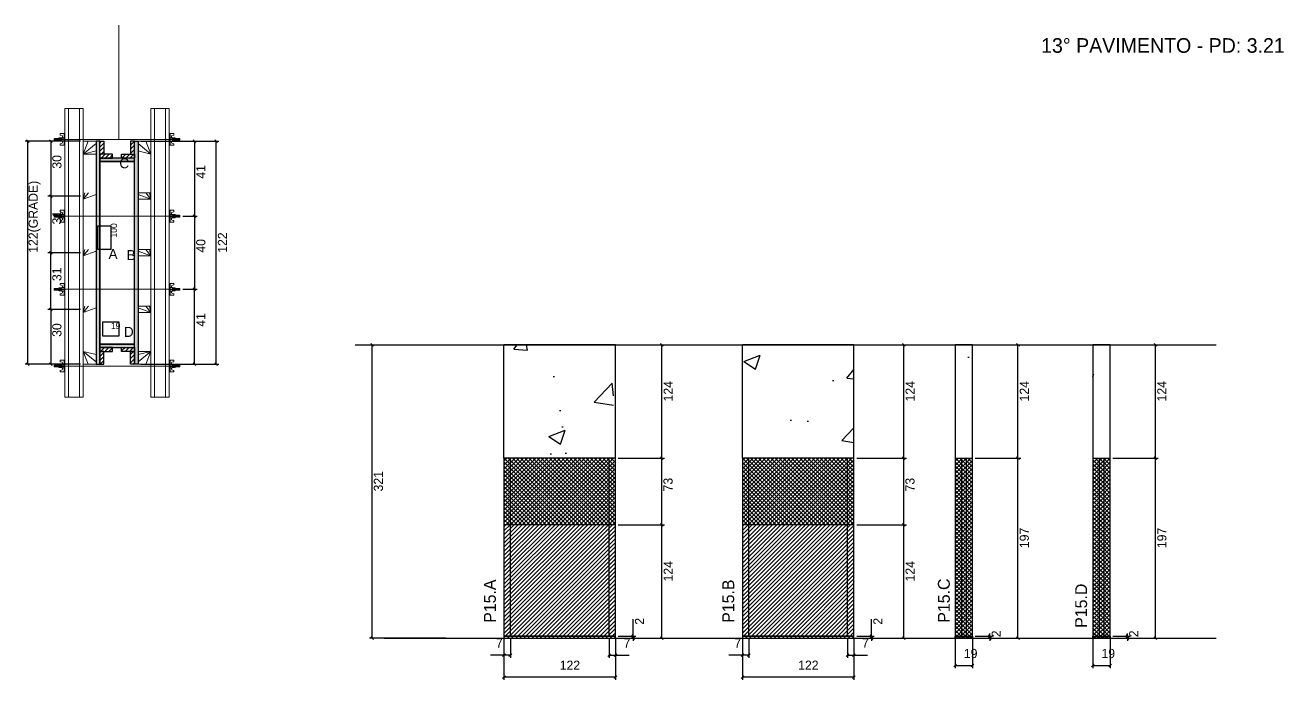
# Model space of a CAD drawing. Header units: metres. Extents: x 7653 to 9030, y 8696 to 9413.
import ezdxf

# ---------------------------------------------------------------- set-up
doc = ezdxf.new("R2010")
doc.units = ezdxf.units.M
for name, color, linetype in [('CHAPA', 7, 'Continuous'), ('COTA', 7, 'Continuous'), ('Hachura', 7, 'Continuous'), ('Madeira', 7, 'Continuous'), ('NIVEL 2° PAV.', 7, 'Continuous'), ('NOMENCLATURA', 7, 'Continuous'), ('Nível', 7, 'Continuous'), ('Painéis', 7, 'Continuous'), ('Perfil Metálico', 7, 'Continuous'), ('SARR_2.2x7', 7, 'Continuous'), ('SARRAFO', 7, 'Continuous'), ('Texto Seção', 7, 'Continuous'), ('TEXTO_GERAL', 7, 'Continuous')]:
    doc.layers.add(name, color=color, linetype=linetype)

msp = doc.modelspace()

# ---------------------------------------------------------------- hatches: boundary and pattern name
at = {"layer": 'COTA'}
h = msp.add_hatch(dxfattribs=at)
h.set_pattern_fill('AR-CONC')
h.paths.add_polyline_path([(8177, 9063.1), (8177, 8939.1), (8297, 8939.1), (8297, 9063.1), (8177, 9063.1)])
h = msp.add_hatch(dxfattribs=at)
h.set_pattern_fill('AR-CONC')
h.paths.add_polyline_path([(8437.9, 9063.1), (8437.9, 8939.1), (8559.9, 8939.1), (8559.9, 9063.1), (8437.9, 9063.1)])
h = msp.add_hatch(dxfattribs=at)
h.set_pattern_fill('AR-CONC')
h.paths.add_polyline_path([(8689.7, 8939.1), (8689.7, 9063.1), (8670.7, 9063.1), (8670.7, 8939.1), (8689.7, 8939.1)])
h = msp.add_hatch(dxfattribs=at)
h.set_pattern_fill('AR-CONC')
h.paths.add_polyline_path([(8840.2, 8939.1), (8840.2, 9063.1), (8821.2, 9063.1), (8821.2, 8939.1), (8840.2, 8939.1), (8840.2, 8939.1)])
at = {"layer": 'Hachura'}
h = msp.add_hatch(color=7, dxfattribs=at)
h.dxf.hatch_style = 1
h.paths.add_polyline_path([(7734.7, 9285.8), (7730.7, 9285.8), (7730.7, 9041.8), (7734.7, 9041.8), (7734.7, 9285.8)])
h = msp.add_hatch(color=7, dxfattribs=at)
h.dxf.hatch_style = 1
h.paths.add_polyline_path([(7734.7, 9285.8), (7730.7, 9285.8), (7730.7, 9041.8), (7734.7, 9041.8), (7734.7, 9285.8)])
h = msp.add_hatch(dxfattribs=at)
h.set_pattern_fill('ANSI31')
h.paths.add_polyline_path([(7734.7, 9271.8), (7739.1, 9271.8), (7739.1, 9285.8), (7734.7, 9285.8), (7734.7, 9271.8)])
h = msp.add_hatch(dxfattribs=at)
h.set_pattern_fill('ANSI31')
h.paths.add_polyline_path([(7772.7, 9271.8), (7768.3, 9271.8), (7768.3, 9285.8), (7772.7, 9285.8), (7772.7, 9271.8)])
h = msp.add_hatch(color=7, dxfattribs=at)
h.dxf.hatch_style = 1
h.paths.add_polyline_path([(7772.7, 9285.8), (7776.7, 9285.8), (7776.7, 9041.8), (7772.7, 9041.8), (7772.7, 9285.8)])
h = msp.add_hatch(color=7, dxfattribs=at)
h.dxf.hatch_style = 1
h.paths.add_polyline_path([(7772.7, 9285.8), (7776.7, 9285.8), (7776.7, 9041.8), (7772.7, 9041.8), (7772.7, 9285.8)])
h = msp.add_hatch(dxfattribs=at)
h.set_pattern_fill('ANSI31')
h.paths.add_polyline_path([(7734.7, 9267.4), (7734.7, 9271.8), (7748.7, 9271.8), (7748.7, 9267.4), (7734.7, 9267.4)])
h = msp.add_hatch(dxfattribs=at)
h.set_pattern_fill('ANSI31')
h.paths.add_polyline_path([(7772.7, 9267.4), (7772.7, 9271.8), (7758.7, 9271.8), (7758.7, 9267.4), (7772.7, 9267.4)])
h = msp.add_hatch(color=7, dxfattribs=at)
h.dxf.hatch_style = 1
h.paths.add_polyline_path([(7772.7, 9263.8), (7772.7, 9267.4), (7734.7, 9267.4), (7734.7, 9263.8), (7772.7, 9263.8)])
h = msp.add_hatch(color=7, dxfattribs=at)
h.dxf.hatch_style = 1
h.paths.add_polyline_path([(7772.7, 9263.8), (7772.7, 9267.4), (7734.7, 9267.4), (7734.7, 9263.8), (7772.7, 9263.8)])
h = msp.add_hatch(color=7, dxfattribs=at)
h.dxf.hatch_style = 1
h.paths.add_polyline_path([(7772.7, 9060.2), (7772.7, 9063.8), (7734.7, 9063.8), (7734.7, 9060.2), (7772.7, 9060.2)])
h = msp.add_hatch(color=7, dxfattribs=at)
h.dxf.hatch_style = 1
h.paths.add_polyline_path([(7772.7, 9060.2), (7772.7, 9063.8), (7734.7, 9063.8), (7734.7, 9060.2), (7772.7, 9060.2)])
h = msp.add_hatch(dxfattribs=at)
h.set_pattern_fill('ANSI31')
h.paths.add_polyline_path([(7734.7, 9055.8), (7734.7, 9060.2), (7748.7, 9060.2), (7748.7, 9055.8), (7734.7, 9055.8)])
h = msp.add_hatch(dxfattribs=at)
h.set_pattern_fill('ANSI31')
h.paths.add_polyline_path([(7734.7, 9055.8), (7739.1, 9055.8), (7739.1, 9041.8), (7734.7, 9041.8), (7734.7, 9055.8)])
h = msp.add_hatch(dxfattribs=at)
h.set_pattern_fill('ANSI31')
h.paths.add_polyline_path([(7772.7, 9055.8), (7772.7, 9060.2), (7758.7, 9060.2), (7758.7, 9055.8), (7772.7, 9055.8)])
h = msp.add_hatch(dxfattribs=at)
h.set_pattern_fill('ANSI31')
h.paths.add_polyline_path([(7772.7, 9055.8), (7768.3, 9055.8), (7768.3, 9041.8), (7772.7, 9041.8), (7772.7, 9055.8)])
h = msp.add_hatch(dxfattribs=at)
h.set_pattern_fill('ANSI37')
h.paths.add_polyline_path([(8177, 8939.1), (8177, 8866.1), (8299, 8866.1), (8299, 8939.1), (8177, 8939.1), (8177, 8939.1)])
h = msp.add_hatch(dxfattribs=at)
h.set_pattern_fill('ANSI37')
h.paths.add_polyline_path([(8437.9, 8939.1), (8437.9, 8866.1), (8559.9, 8866.1), (8559.9, 8939.1), (8437.9, 8939.1)])
h = msp.add_hatch(dxfattribs=at)
h.set_pattern_fill('ANSI37')
h.paths.add_polyline_path([(8689.7, 8742.1), (8689.7, 8939.1), (8670.7, 8939.1), (8670.7, 8742.1), (8689.7, 8742.1), (8689.7, 8742.1)])
h = msp.add_hatch(dxfattribs=at)
h.set_pattern_fill('ANSI37')
h.paths.add_polyline_path([(8840.2, 8742.1), (8840.2, 8939.1), (8821.2, 8939.1), (8821.2, 8742.1), (8840.2, 8742.1), (8840.2, 8742.1)])
h = msp.add_hatch(dxfattribs=at)
h.set_pattern_fill('ANSI31')
h.paths.add_polyline_path([(8299, 8866.1), (8177, 8866.1), (8177, 8742.1), (8299, 8742.1), (8299, 8866.1)])
h = msp.add_hatch(dxfattribs=at)
h.set_pattern_fill('ANSI31')
h.paths.add_polyline_path([(8559.9, 8866.1), (8437.9, 8866.1), (8437.9, 8742.1), (8559.9, 8742.1), (8559.9, 8866.1)])

# ---------------------------------------------------------------- linework, layer by layer
at = {"layer": 'CHAPA', "color": 1, "lineweight": 25}
for points in [[(7734.7, 9285.8), (7730.7, 9285.8), (7730.7, 9041.8), (7734.7, 9041.8)], [(7734.7, 9285.8), (7730.7, 9285.8), (7730.7, 9041.8), (7734.7, 9041.8)], [(7772.7, 9285.8), (7776.7, 9285.8), (7776.7, 9041.8), (7772.7, 9041.8)], [(7772.7, 9285.8), (7776.7, 9285.8), (7776.7, 9041.8), (7772.7, 9041.8)], [(7772.7, 9263.8), (7772.7, 9267.4), (7734.7, 9267.4), (7734.7, 9263.8)], [(7772.7, 9263.8), (7772.7, 9267.4), (7734.7, 9267.4), (7734.7, 9263.8)], [(7772.7, 9060.2), (7772.7, 9063.8), (7734.7, 9063.8), (7734.7, 9060.2)], [(7772.7, 9060.2), (7772.7, 9063.8), (7734.7, 9063.8), (7734.7, 9060.2)]]:
    msp.add_lwpolyline(points, close=True, dxfattribs=at)
at = {"layer": 'COTA', "color": 241, "lineweight": 25}
for p, q in [((7713.7, 9285.8), (7653.1, 9285.8)), ((7656.1, 9041.8), (7656.1, 9285.8)), ((7713.7, 9285.8), (7678.1, 9285.8)), ((7681.1, 9285.8), (7681.1, 9225.8)), ((7779.7, 9285.8), (7865.1, 9285.8)), ((7813.7, 9285.8), (7841.4, 9285.8)), ((7838.4, 9285.8), (7838.4, 9203.9)), ((7862.1, 9041.8), (7862.1, 9285.8)), ((7713.7, 9225.8), (7678.1, 9225.8)), ((7713.7, 9225.8), (7678.1, 9225.8)), ((7681.1, 9225.8), (7681.1, 9163.8)), ((7825.5, 9203.9), (7841.4, 9203.9)), ((7825.5, 9203.9), (7841.4, 9203.9)), ((7838.4, 9203.9), (7838.4, 9123.9)), ((7713.7, 9163.8), (7678.1, 9163.8)), ((7713.7, 9163.8), (7678.1, 9163.8)), ((7681.1, 9101.8), (7681.1, 9163.8)), ((7825.5, 9123.9), (7841.4, 9123.9)), ((7825.5, 9123.9), (7841.4, 9123.9)), ((7838.4, 9041.8), (7838.4, 9123.9)), ((7713.7, 9101.8), (7678.1, 9101.8)), ((7713.7, 9101.8), (7678.1, 9101.8)), ((7681.1, 9101.8), (7681.1, 9041.8)), ((8299, 9063.1), (8177, 9063.1)), ((8177, 8939.1), (8177, 9063.1)), ((8299, 8939.1), (8299, 9063.1)), ((8559.9, 9063.1), (8437.9, 9063.1)), ((8437.9, 8939.1), (8437.9, 9063.1)), ((8559.9, 8939.1), (8559.9, 9063.1)), ((7713.7, 9041.8), (7653.1, 9041.8)), ((7713.7, 9041.8), (7678.1, 9041.8)), ((7779.7, 9041.8), (7865.1, 9041.8)), ((7813.7, 9041.8), (7841.4, 9041.8))]:
    msp.add_line(p, q, dxfattribs=at)
at = {"layer": 'COTA', "color": 0, "lineweight": 25}
for p, q in [((7657.6, 9284.3), (7654.6, 9287.3)), ((7682.6, 9284.3), (7679.6, 9287.3)), ((7839.9, 9284.3), (7836.9, 9287.3)), ((7863.6, 9284.3), (7860.6, 9287.3)), ((7679.6, 9227.3), (7682.6, 9224.3)), ((7682.6, 9224.3), (7679.6, 9227.3)), ((7836.9, 9205.4), (7839.9, 9202.4)), ((7839.9, 9202.4), (7836.9, 9205.4)), ((7679.6, 9165.3), (7682.6, 9162.3)), ((7682.6, 9162.3), (7679.6, 9165.3)), ((7839.9, 9122.4), (7836.9, 9125.4)), ((7836.9, 9125.4), (7839.9, 9122.4)), ((7682.6, 9100.3), (7679.6, 9103.3)), ((7679.6, 9103.3), (7682.6, 9100.3)), ((8351.3, 9061.6), (8348.3, 9064.6)), ((8615.9, 9061.6), (8612.9, 9064.6)), ((8740.9, 9061.6), (8737.9, 9064.6)), ((8891.4, 9061.6), (8888.4, 9064.6)), ((7654.6, 9043.3), (7657.6, 9040.3)), ((7679.6, 9043.3), (7682.6, 9040.3)), ((7836.9, 9043.3), (7839.9, 9040.3)), ((7860.6, 9043.3), (7863.6, 9040.3)), ((8351.3, 8937.6), (8348.3, 8940.6)), ((8348.3, 8940.6), (8351.3, 8937.6)), ((8615.9, 8937.6), (8612.9, 8940.6)), ((8612.9, 8940.6), (8615.9, 8937.6)), ((8737.9, 8940.6), (8740.9, 8937.6)), ((8740.9, 8937.6), (8737.9, 8940.6)), ((8888.4, 8940.6), (8891.4, 8937.6)), ((8891.4, 8937.6), (8888.4, 8940.6)), ((8351.3, 8864.6), (8348.3, 8867.6)), ((8348.3, 8867.6), (8351.3, 8864.6)), ((8615.9, 8864.6), (8612.9, 8867.6)), ((8612.9, 8867.6), (8615.9, 8864.6)), ((8316.8, 8745.6), (8319.8, 8742.6)), ((8577.6, 8745.6), (8580.6, 8742.6)), ((8707.1, 8745.6), (8710.1, 8742.6)), ((8857.6, 8745.6), (8860.6, 8742.6)), ((8319.8, 8740.6), (8316.8, 8743.6)), ((8348.3, 8743.6), (8351.3, 8740.6)), ((8580.6, 8740.6), (8577.6, 8743.6)), ((8612.9, 8743.6), (8615.9, 8740.6)), ((8710.1, 8740.6), (8707.1, 8743.6)), ((8737.9, 8743.6), (8740.9, 8740.6)), ((8860.6, 8740.6), (8857.6, 8743.6)), ((8888.4, 8743.6), (8891.4, 8740.6)), ((8178.5, 8725.1), (8175.5, 8722.1)), ((8182.5, 8722.1), (8185.5, 8725.1)), ((8293.5, 8725.1), (8290.5, 8722.1)), ((8297.5, 8722.1), (8300.5, 8725.1)), ((8439.4, 8725.1), (8436.4, 8722.1)), ((8443.4, 8722.1), (8446.4, 8725.1)), ((8554.4, 8725.1), (8551.4, 8722.1)), ((8558.4, 8722.1), (8561.4, 8725.1)), ((8672.2, 8713.7), (8669.2, 8710.7)), ((8688.2, 8710.7), (8691.2, 8713.7)), ((8822.7, 8713.7), (8819.7, 8710.7)), ((8838.7, 8710.7), (8841.7, 8713.7)), ((8178.5, 8701), (8175.5, 8698)), ((8297.5, 8698), (8300.5, 8701)), ((8439.4, 8701), (8436.4, 8698)), ((8558.4, 8698), (8561.4, 8701))]:
    msp.add_line(p, q, dxfattribs=at)
at = {"layer": 'COTA', "color": 180, "lineweight": 25}
for p, q in [((7747.1, 9192.9), (7732.1, 9192.9)), ((7732.1, 9192.9), (7732.1, 9167.9)), ((7747.1, 9167.9), (7747.1, 9192.9)), ((7732.1, 9167.9), (7747.1, 9167.9)), ((7755.9, 9087.8), (7737.9, 9087.8)), ((7737.9, 9087.8), (7737.9, 9072.8)), ((7755.9, 9072.8), (7755.9, 9087.8)), ((7737.9, 9072.8), (7755.9, 9072.8))]:
    msp.add_line(p, q, dxfattribs=at)
at = {"layer": 'COTA', "color": 4, "lineweight": 25}
for p, q in [((8302, 9063.1), (8352.8, 9063.1)), ((8349.8, 8939.1), (8349.8, 9063.1)), ((8562.9, 9063.1), (8617.4, 9063.1)), ((8614.4, 8939.1), (8614.4, 9063.1)), ((8692.7, 9063.1), (8742.4, 9063.1)), ((8739.4, 8939.1), (8739.4, 9063.1)), ((8843.2, 9063.1), (8892.9, 9063.1)), ((8889.9, 8939.1), (8889.9, 9063.1)), ((8302, 8939.1), (8352.8, 8939.1)), ((8302, 8939.1), (8352.8, 8939.1)), ((8349.8, 8866.1), (8349.8, 8939.1)), ((8562.9, 8939.1), (8617.4, 8939.1)), ((8562.9, 8939.1), (8617.4, 8939.1)), ((8614.4, 8866.1), (8614.4, 8939.1)), ((8692.7, 8939.1), (8742.4, 8939.1)), ((8692.7, 8939.1), (8742.4, 8939.1)), ((8739.4, 8742.1), (8739.4, 8939.1)), ((8843.2, 8939.1), (8892.9, 8939.1)), ((8843.2, 8939.1), (8892.9, 8939.1)), ((8889.9, 8742.1), (8889.9, 8939.1)), ((8302, 8866.1), (8352.8, 8866.1)), ((8302, 8866.1), (8352.8, 8866.1)), ((8349.8, 8742.1), (8349.8, 8866.1)), ((8562.9, 8866.1), (8617.4, 8866.1)), ((8562.9, 8866.1), (8617.4, 8866.1)), ((8614.4, 8742.1), (8614.4, 8866.1)), ((8318.3, 8744.1), (8318.3, 8762.9)), ((8579.1, 8744.1), (8579.1, 8762.9)), ((8708.6, 8744.1), (8708.6, 8747.1)), ((8859.1, 8744.1), (8859.1, 8747.1)), ((8177, 8741.1), (8177, 8696.5)), ((8177, 8739.1), (8177, 8720.6)), ((8184, 8741.1), (8184, 8720.6)), ((8292, 8741.1), (8292, 8720.6)), ((8299, 8741.1), (8299, 8696.5)), ((8299, 8739.1), (8299, 8720.6)), ((8302, 8744.1), (8321.3, 8744.1)), ((8302, 8742.1), (8321.3, 8742.1)), ((8302, 8742.1), (8352.8, 8742.1)), ((8318.3, 8742.1), (8318.3, 8744.1)), ((8318.3, 8742.1), (8318.3, 8739.1)), ((8437.9, 8741.1), (8437.9, 8696.5)), ((8437.9, 8739.1), (8437.9, 8720.6)), ((8444.9, 8741.1), (8444.9, 8720.6)), ((8552.9, 8741.1), (8552.9, 8720.6)), ((8559.9, 8741.1), (8559.9, 8696.5)), ((8559.9, 8739.1), (8559.9, 8720.6)), ((8562.9, 8744.1), (8582.1, 8744.1)), ((8562.9, 8742.1), (8582.1, 8742.1)), ((8562.9, 8742.1), (8617.4, 8742.1)), ((8579.1, 8742.1), (8579.1, 8744.1)), ((8579.1, 8742.1), (8579.1, 8739.1)), ((8670.7, 8741.1), (8670.7, 8709.2)), ((8689.7, 8741.1), (8689.7, 8709.2)), ((8692.7, 8744.1), (8711.6, 8744.1)), ((8692.7, 8742.1), (8711.6, 8742.1)), ((8692.7, 8742.1), (8742.4, 8742.1)), ((8708.6, 8742.1), (8708.6, 8744.1)), ((8708.6, 8742.1), (8708.6, 8739.1)), ((8821.2, 8741.1), (8821.2, 8709.2)), ((8840.2, 8741.1), (8840.2, 8709.2)), ((8843.2, 8744.1), (8862.1, 8744.1)), ((8843.2, 8742.1), (8862.1, 8742.1)), ((8843.2, 8742.1), (8892.9, 8742.1)), ((8859.1, 8742.1), (8859.1, 8744.1)), ((8859.1, 8742.1), (8859.1, 8739.1)), ((8177, 8723.6), (8162.3, 8723.6)), ((8184, 8723.6), (8177, 8723.6)), ((8292, 8723.6), (8299, 8723.6)), ((8299, 8723.6), (8313.8, 8723.6)), ((8437.9, 8723.6), (8423.2, 8723.6)), ((8444.9, 8723.6), (8437.9, 8723.6)), ((8552.9, 8723.6), (8559.9, 8723.6)), ((8559.9, 8723.6), (8574.6, 8723.6)), ((8670.7, 8712.2), (8689.7, 8712.2)), ((8821.2, 8712.2), (8840.2, 8712.2)), ((8299, 8699.5), (8177, 8699.5)), ((8559.9, 8699.5), (8437.9, 8699.5))]:
    msp.add_line(p, q, dxfattribs=at)
at = {"layer": 'COTA', "color": 241, "lineweight": 25}
for points in [[(8689.7, 8939.1), (8689.7, 9063.1), (8670.7, 9063.1), (8670.7, 8939.1)], [(8840.2, 8939.1), (8840.2, 9063.1), (8821.2, 9063.1), (8821.2, 8939.1)]]:
    msp.add_lwpolyline(points, dxfattribs=at)
at = {"layer": 'Hachura', "color": 0, "lineweight": 9}
for p, q in [((7685.2, 9288.8), (7684.9, 9288.5)), ((7684.9, 9288.5), (7684.9, 9287.2)), ((7685.2, 9286.9), (7684.9, 9287.2)), ((7685.5, 9288.8), (7685.2, 9288.8)), ((7685.2, 9286.9), (7685.2, 9288.8)), ((7685.9, 9286.9), (7685.2, 9288.2)), ((7685.8, 9286.8), (7685.2, 9287.9)), ((7685.2, 9287.4), (7685.6, 9286.8)), ((7685.2, 9287.2), (7685.3, 9286.9)), ((7685.5, 9288.8), (7686.5, 9286.9)), ((7685.5, 9288.8), (7686.5, 9286.9)), ((7685.6, 9288.9), (7686.7, 9286.8)), ((7686.9, 9286.8), (7685.9, 9288.9)), ((7685.9, 9286.9), (7686.5, 9286.9)), ((7686.7, 9288.8), (7686.1, 9288.8)), ((7687, 9286.9), (7686.1, 9288.8)), ((7686.7, 9288.8), (7687.7, 9286.9)), ((7686.8, 9288.9), (7687.9, 9286.8)), ((7688.1, 9286.8), (7687, 9288.9)), ((7687.7, 9286.9), (7687, 9286.9)), ((7687.9, 9288.8), (7687.2, 9288.8)), ((7688.2, 9286.9), (7687.2, 9288.8)), ((7687.4, 9288.8), (7687.2, 9288.8)), ((7687.9, 9288.8), (7688.8, 9286.9)), ((7688, 9288.9), (7689, 9286.8)), ((7689.3, 9286.8), (7688.2, 9288.9)), ((7688.4, 9286.9), (7688.2, 9286.9)), ((7689, 9288.8), (7688.4, 9288.8)), ((7689.3, 9286.9), (7688.4, 9288.8)), ((7688.4, 9286.9), (7688.8, 9286.9)), ((7689, 9288.8), (7690, 9286.9)), ((7689.3, 9286.9), (7690, 9286.9)), ((7690, 9287.7), (7689.4, 9288.9)), ((7690, 9287.9), (7689.5, 9288.8)), ((7690, 9288.8), (7689.5, 9288.8)), ((7690, 9286.1), (7690, 9289.5)), ((7690, 9289.5), (7693.2, 9289.5)), ((7690, 9288.5), (7693.2, 9288.5)), ((7690, 9286.9), (7693.2, 9286.9)), ((7693.2, 9286.1), (7690, 9286.1)), ((7690.1, 9286.1), (7690.1, 9289.5)), ((7691.5, 9294.3), (7691.5, 9292.6)), ((7691.5, 9292.6), (7693.7, 9292)), ((7691.5, 9283), (7693.7, 9283.6)), ((7691.5, 9281.4), (7691.5, 9283)), ((7696.7, 9294.3), (7691.6, 9294.3)), ((7693.2, 9289.7), (7693.2, 9285.9)), ((7695.8, 9289.7), (7693.2, 9289.7)), ((7693.2, 9285.9), (7693.2, 9286.1)), ((7693.2, 9285.9), (7693.2, 9286.1)), ((7693.2, 9285.9), (7695.8, 9285.9)), ((7695.8, 9288.1), (7693.8, 9288.1)), ((7693.8, 9287.6), (7695.8, 9287.6)), ((7694, 9291.7), (7694, 9289.7)), ((7694, 9283.9), (7694, 9285.9)), ((7695.8, 9294.3), (7695.8, 9281.4)), ((7695.8, 9294.3), (7695.8, 9289.1)), ((7695.8, 9294.1), (7696.7, 9294.1)), ((7695.8, 9293.9), (7696.7, 9293.9)), ((7695.8, 9293.6), (7696.7, 9293.6)), ((7695.8, 9293.1), (7696.7, 9293.1)), ((7695.8, 9292.3), (7696.7, 9292.3)), ((7695.8, 9290.9), (7696.7, 9290.9)), ((7695.8, 9287.8), (7695.8, 9289.7)), ((7695.8, 9289.1), (7695.8, 9288.5)), ((7695.8, 9287.8), (7696.7, 9287.8)), ((7695.8, 9284.8), (7696.7, 9284.8)), ((7695.8, 9283.4), (7696.7, 9283.4)), ((7695.8, 9282.5), (7696.7, 9282.5)), ((7695.8, 9282), (7696.7, 9282)), ((7696.1, 9288.8), (7695.9, 9288.8)), ((7695.9, 9286.8), (7696.4, 9286.8)), ((7696.5, 9288.8), (7696.1, 9288.8)), ((7696.7, 9281.4), (7696.7, 9294.3)), ((7696.7, 9282.3), (7696.7, 9290.1)), ((7810.7, 9281.4), (7810.7, 9294.3)), ((7810.7, 9294.3), (7815.8, 9294.3)), ((7811.6, 9294.1), (7810.7, 9294.1)), ((7811.6, 9293.9), (7810.7, 9293.9)), ((7811.6, 9293.6), (7810.7, 9293.6)), ((7811.6, 9293.1), (7810.7, 9293.1)), ((7811.6, 9292.3), (7810.7, 9292.3)), ((7811.6, 9290.9), (7810.7, 9290.9)), ((7810.7, 9282.3), (7810.7, 9290.1)), ((7811.6, 9287.8), (7810.7, 9287.8)), ((7811.6, 9284.8), (7810.7, 9284.8)), ((7811.6, 9283.4), (7810.7, 9283.4)), ((7811.6, 9282.5), (7810.7, 9282.5)), ((7811.6, 9282), (7810.7, 9282)), ((7810.8, 9288.8), (7811.3, 9288.8)), ((7811.5, 9286.8), (7811, 9286.8)), ((7811.3, 9288.8), (7811.5, 9288.8)), ((7811.6, 9294.3), (7811.6, 9281.4)), ((7811.6, 9294.3), (7811.6, 9289.1)), ((7811.6, 9287.8), (7811.6, 9289.7)), ((7811.6, 9289.7), (7814.2, 9289.7)), ((7811.6, 9289.1), (7811.6, 9288.5)), ((7811.6, 9288.1), (7813.6, 9288.1)), ((7813.6, 9287.6), (7811.6, 9287.6)), ((7814.2, 9285.9), (7811.6, 9285.9)), ((7813.4, 9291.7), (7813.4, 9289.7)), ((7813.4, 9283.9), (7813.4, 9285.9)), ((7815.9, 9292.6), (7813.6, 9292)), ((7815.9, 9283), (7813.6, 9283.6)), ((7814.2, 9289.7), (7814.2, 9285.9)), ((7817.4, 9289.5), (7814.2, 9289.5)), ((7817.4, 9288.5), (7814.2, 9288.5)), ((7817.4, 9286.9), (7814.2, 9286.9)), ((7814.2, 9286.1), (7817.4, 9286.1)), ((7814.2, 9285.9), (7814.2, 9286.1)), ((7814.2, 9285.9), (7814.2, 9286.1)), ((7815.9, 9294.3), (7815.9, 9292.6)), ((7815.9, 9281.4), (7815.9, 9283)), ((7817.3, 9286.1), (7817.3, 9289.5)), ((7817.4, 9286.1), (7817.4, 9289.5)), ((7817.4, 9287.7), (7818, 9288.9)), ((7818.4, 9288.8), (7817.4, 9286.9)), ((7817.4, 9287.9), (7817.9, 9288.8)), ((7817.4, 9288.8), (7817.9, 9288.8)), ((7818, 9286.9), (7817.4, 9286.9)), ((7818, 9286.9), (7819, 9288.8)), ((7818.1, 9286.8), (7819.2, 9288.9)), ((7819.4, 9288.9), (7818.4, 9286.8)), ((7818.4, 9288.8), (7819, 9288.8)), ((7819.5, 9288.8), (7818.6, 9286.9)), ((7819, 9286.9), (7818.6, 9286.9)), ((7819, 9286.9), (7819.2, 9286.9)), ((7819.2, 9286.9), (7820.2, 9288.8)), ((7819.3, 9286.8), (7820.4, 9288.9)), ((7820.6, 9288.9), (7819.5, 9286.8)), ((7819.5, 9288.8), (7820.2, 9288.8)), ((7820.7, 9288.8), (7819.7, 9286.9)), ((7819.7, 9286.9), (7820.4, 9286.9)), ((7820, 9288.8), (7820.2, 9288.8)), ((7820.4, 9286.8), (7821.5, 9288.9)), ((7820.4, 9286.9), (7821.3, 9288.8)), ((7821.8, 9288.9), (7820.7, 9286.8)), ((7820.7, 9288.8), (7821.3, 9288.8)), ((7821.9, 9288.8), (7820.9, 9286.9)), ((7821.9, 9288.8), (7820.9, 9286.9)), ((7821.5, 9286.9), (7820.9, 9286.9)), ((7821.5, 9286.9), (7822.2, 9288.2)), ((7821.6, 9286.8), (7822.2, 9287.9)), ((7822.2, 9287.4), (7821.8, 9286.8)), ((7821.9, 9288.8), (7822.2, 9288.8)), ((7822.2, 9287.2), (7822, 9286.9)), ((7822.2, 9288.8), (7822.5, 9288.5)), ((7822.2, 9286.9), (7822.2, 9288.8)), ((7822.2, 9286.9), (7822.5, 9287.2)), ((7822.5, 9288.5), (7822.5, 9287.2)), ((7695.8, 9281.4), (7691.5, 9281.4)), ((7695.8, 9281.7), (7696.7, 9281.7)), ((7695.8, 9281.5), (7696.7, 9281.5)), ((7695.8, 9281.4), (7696.7, 9281.4)), ((7811.6, 9281.7), (7810.7, 9281.7)), ((7811.6, 9281.5), (7810.7, 9281.5)), ((7811.6, 9281.4), (7810.7, 9281.4)), ((7811.6, 9281.4), (7815.9, 9281.4)), ((7685.2, 9204.8), (7684.9, 9204.5)), ((7684.9, 9204.5), (7684.9, 9203.2)), ((7685.2, 9202.9), (7684.9, 9203.2)), ((7685.5, 9204.8), (7685.2, 9204.8)), ((7685.2, 9202.9), (7685.2, 9204.8)), ((7685.9, 9202.9), (7685.2, 9204.2)), ((7685.8, 9202.8), (7685.2, 9203.9)), ((7685.2, 9203.4), (7685.6, 9202.8)), ((7685.2, 9203.2), (7685.3, 9202.9)), ((7685.5, 9204.8), (7686.5, 9202.9)), ((7685.5, 9204.8), (7686.5, 9202.9)), ((7685.6, 9204.9), (7686.7, 9202.8)), ((7686.9, 9202.8), (7685.9, 9204.9)), ((7685.9, 9202.9), (7686.5, 9202.9)), ((7686.7, 9204.8), (7686.1, 9204.8)), ((7687, 9202.9), (7686.1, 9204.8)), ((7686.7, 9204.8), (7687.7, 9202.9)), ((7686.8, 9204.9), (7687.9, 9202.8)), ((7688.1, 9202.8), (7687, 9204.9)), ((7687.7, 9202.9), (7687, 9202.9)), ((7687.9, 9204.8), (7687.2, 9204.8)), ((7688.2, 9202.9), (7687.2, 9204.8)), ((7687.4, 9204.8), (7687.2, 9204.8)), ((7687.9, 9204.8), (7688.8, 9202.9)), ((7688, 9204.9), (7689, 9202.8)), ((7689.3, 9202.8), (7688.2, 9204.9)), ((7688.4, 9202.9), (7688.2, 9202.9)), ((7689, 9204.8), (7688.4, 9204.8)), ((7689.3, 9202.9), (7688.4, 9204.8)), ((7688.4, 9202.9), (7688.8, 9202.9)), ((7689, 9204.8), (7690, 9202.9)), ((7689.3, 9202.9), (7690, 9202.9)), ((7690, 9203.7), (7689.4, 9204.9)), ((7690, 9203.9), (7689.5, 9204.8)), ((7690, 9204.8), (7689.5, 9204.8)), ((7690, 9202.1), (7690, 9205.5)), ((7690, 9205.5), (7693.2, 9205.5)), ((7690, 9204.5), (7693.2, 9204.5)), ((7690, 9202.9), (7693.2, 9202.9)), ((7693.2, 9202.1), (7690, 9202.1)), ((7690.1, 9202.1), (7690.1, 9205.5)), ((7691.5, 9210.3), (7691.5, 9208.6)), ((7691.5, 9208.6), (7693.7, 9208)), ((7691.5, 9199), (7693.7, 9199.6)), ((7696.7, 9210.3), (7691.6, 9210.3)), ((7693.2, 9205.7), (7693.2, 9201.9)), ((7695.8, 9205.7), (7693.2, 9205.7)), ((7693.2, 9201.9), (7693.2, 9202.1)), ((7693.2, 9201.9), (7693.2, 9202.1)), ((7693.2, 9201.9), (7695.8, 9201.9)), ((7695.8, 9204.1), (7693.8, 9204.1)), ((7693.8, 9203.6), (7695.8, 9203.6)), ((7694, 9207.7), (7694, 9205.7)), ((7694, 9199.9), (7694, 9201.9)), ((7695.8, 9210.3), (7695.8, 9197.4)), ((7695.8, 9210.3), (7695.8, 9205.1)), ((7695.8, 9210.1), (7696.7, 9210.1)), ((7695.8, 9209.9), (7696.7, 9209.9)), ((7695.8, 9209.6), (7696.7, 9209.6)), ((7695.8, 9209.1), (7696.7, 9209.1)), ((7695.8, 9208.3), (7696.7, 9208.3)), ((7695.8, 9206.9), (7696.7, 9206.9)), ((7695.8, 9203.8), (7695.8, 9205.7)), ((7695.8, 9205.1), (7695.8, 9204.5)), ((7695.8, 9203.8), (7696.7, 9203.8)), ((7695.8, 9200.8), (7696.7, 9200.8)), ((7695.8, 9199.4), (7696.7, 9199.4)), ((7696.1, 9204.8), (7695.9, 9204.8)), ((7695.9, 9202.8), (7696.4, 9202.8)), ((7696.5, 9204.8), (7696.1, 9204.8)), ((7696.7, 9197.4), (7696.7, 9210.3)), ((7696.7, 9198.3), (7696.7, 9206.1)), ((7810.7, 9197.4), (7810.7, 9210.3)), ((7810.7, 9210.3), (7815.8, 9210.3)), ((7811.6, 9210.1), (7810.7, 9210.1)), ((7811.6, 9209.9), (7810.7, 9209.9)), ((7811.6, 9209.6), (7810.7, 9209.6)), ((7811.6, 9209.1), (7810.7, 9209.1)), ((7811.6, 9208.3), (7810.7, 9208.3)), ((7811.6, 9206.9), (7810.7, 9206.9)), ((7810.7, 9198.3), (7810.7, 9206.1)), ((7811.6, 9203.8), (7810.7, 9203.8)), ((7811.6, 9200.8), (7810.7, 9200.8)), ((7811.6, 9199.4), (7810.7, 9199.4)), ((7810.8, 9204.8), (7811.3, 9204.8)), ((7811.5, 9202.8), (7811, 9202.8)), ((7811.3, 9204.8), (7811.5, 9204.8)), ((7811.6, 9210.3), (7811.6, 9197.4)), ((7811.6, 9210.3), (7811.6, 9205.1)), ((7811.6, 9203.8), (7811.6, 9205.7)), ((7811.6, 9205.7), (7814.2, 9205.7)), ((7811.6, 9205.1), (7811.6, 9204.5)), ((7811.6, 9204.1), (7813.6, 9204.1)), ((7813.6, 9203.6), (7811.6, 9203.6)), ((7814.2, 9201.9), (7811.6, 9201.9)), ((7813.4, 9207.7), (7813.4, 9205.7)), ((7813.4, 9199.9), (7813.4, 9201.9)), ((7815.9, 9208.6), (7813.6, 9208)), ((7815.9, 9199), (7813.6, 9199.6)), ((7814.2, 9205.7), (7814.2, 9201.9)), ((7817.4, 9205.5), (7814.2, 9205.5)), ((7817.4, 9204.5), (7814.2, 9204.5)), ((7817.4, 9202.9), (7814.2, 9202.9)), ((7814.2, 9202.1), (7817.4, 9202.1)), ((7814.2, 9201.9), (7814.2, 9202.1)), ((7814.2, 9201.9), (7814.2, 9202.1)), ((7815.9, 9210.3), (7815.9, 9208.6)), ((7817.3, 9202.1), (7817.3, 9205.5)), ((7817.4, 9202.1), (7817.4, 9205.5)), ((7817.4, 9203.7), (7818, 9204.9)), ((7818.4, 9204.8), (7817.4, 9202.9)), ((7817.4, 9203.9), (7817.9, 9204.8)), ((7817.4, 9204.8), (7817.9, 9204.8)), ((7818, 9202.9), (7817.4, 9202.9)), ((7818, 9202.9), (7819, 9204.8)), ((7818.1, 9202.8), (7819.2, 9204.9)), ((7819.4, 9204.9), (7818.4, 9202.8)), ((7818.4, 9204.8), (7819, 9204.8)), ((7819.5, 9204.8), (7818.6, 9202.9)), ((7819, 9202.9), (7818.6, 9202.9)), ((7819, 9202.9), (7819.2, 9202.9)), ((7819.2, 9202.9), (7820.2, 9204.8)), ((7819.3, 9202.8), (7820.4, 9204.9)), ((7820.6, 9204.9), (7819.5, 9202.8)), ((7819.5, 9204.8), (7820.2, 9204.8)), ((7820.7, 9204.8), (7819.7, 9202.9)), ((7819.7, 9202.9), (7820.4, 9202.9)), ((7820, 9204.8), (7820.2, 9204.8)), ((7820.4, 9202.8), (7821.5, 9204.9)), ((7820.4, 9202.9), (7821.3, 9204.8)), ((7821.8, 9204.9), (7820.7, 9202.8)), ((7820.7, 9204.8), (7821.3, 9204.8)), ((7821.9, 9204.8), (7820.9, 9202.9)), ((7821.9, 9204.8), (7820.9, 9202.9)), ((7821.5, 9202.9), (7820.9, 9202.9)), ((7821.5, 9202.9), (7822.2, 9204.2)), ((7821.6, 9202.8), (7822.2, 9203.9)), ((7822.2, 9203.4), (7821.8, 9202.8)), ((7821.9, 9204.8), (7822.2, 9204.8)), ((7822.2, 9203.2), (7822, 9202.9)), ((7822.2, 9204.8), (7822.5, 9204.5)), ((7822.2, 9202.9), (7822.2, 9204.8)), ((7822.2, 9202.9), (7822.5, 9203.2)), ((7822.5, 9204.5), (7822.5, 9203.2)), ((7691.5, 9197.4), (7691.5, 9199)), ((7695.8, 9197.4), (7691.5, 9197.4)), ((7695.8, 9198.5), (7696.7, 9198.5)), ((7695.8, 9198), (7696.7, 9198)), ((7695.8, 9197.7), (7696.7, 9197.7)), ((7695.8, 9197.5), (7696.7, 9197.5)), ((7695.8, 9197.4), (7696.7, 9197.4)), ((7811.6, 9198.5), (7810.7, 9198.5)), ((7811.6, 9198), (7810.7, 9198)), ((7811.6, 9197.7), (7810.7, 9197.7)), ((7811.6, 9197.5), (7810.7, 9197.5)), ((7811.6, 9197.4), (7810.7, 9197.4)), ((7811.6, 9197.4), (7815.9, 9197.4)), ((7815.9, 9197.4), (7815.9, 9199)), ((7685.2, 9124.8), (7684.9, 9124.5)), ((7684.9, 9124.5), (7684.9, 9123.2)), ((7685.2, 9122.9), (7684.9, 9123.2)), ((7685.5, 9124.8), (7685.2, 9124.8)), ((7685.2, 9122.9), (7685.2, 9124.8)), ((7685.9, 9122.9), (7685.2, 9124.2)), ((7685.8, 9122.8), (7685.2, 9123.9)), ((7685.2, 9123.4), (7685.6, 9122.8)), ((7685.2, 9123.2), (7685.3, 9122.9)), ((7685.5, 9124.8), (7686.5, 9122.9)), ((7685.5, 9124.8), (7686.5, 9122.9)), ((7685.6, 9124.9), (7686.7, 9122.8)), ((7686.9, 9122.8), (7685.9, 9124.9)), ((7685.9, 9122.9), (7686.5, 9122.9)), ((7686.7, 9124.8), (7686.1, 9124.8)), ((7687, 9122.9), (7686.1, 9124.8)), ((7686.7, 9124.8), (7687.7, 9122.9)), ((7686.8, 9124.9), (7687.9, 9122.8)), ((7688.1, 9122.8), (7687, 9124.9)), ((7687.7, 9122.9), (7687, 9122.9)), ((7687.9, 9124.8), (7687.2, 9124.8)), ((7688.2, 9122.9), (7687.2, 9124.8)), ((7687.4, 9124.8), (7687.2, 9124.8)), ((7687.9, 9124.8), (7688.8, 9122.9)), ((7688, 9124.9), (7689, 9122.8)), ((7689.3, 9122.8), (7688.2, 9124.9)), ((7688.4, 9122.9), (7688.2, 9122.9)), ((7689, 9124.8), (7688.4, 9124.8)), ((7689.3, 9122.9), (7688.4, 9124.8)), ((7688.4, 9122.9), (7688.8, 9122.9)), ((7689, 9124.8), (7690, 9122.9)), ((7689.3, 9122.9), (7690, 9122.9)), ((7690, 9123.7), (7689.4, 9124.9)), ((7690, 9123.9), (7689.5, 9124.8)), ((7690, 9124.8), (7689.5, 9124.8)), ((7690, 9122.1), (7690, 9125.5)), ((7690, 9125.5), (7693.2, 9125.5)), ((7690, 9124.5), (7693.2, 9124.5)), ((7690, 9122.9), (7693.2, 9122.9)), ((7693.2, 9122.1), (7690, 9122.1)), ((7690.1, 9122.1), (7690.1, 9125.5)), ((7691.5, 9130.3), (7691.5, 9128.6)), ((7691.5, 9128.6), (7693.7, 9128)), ((7691.5, 9119), (7693.7, 9119.6)), ((7691.5, 9117.4), (7691.5, 9119)), ((7695.8, 9117.4), (7691.5, 9117.4)), ((7696.7, 9130.3), (7691.6, 9130.3)), ((7693.2, 9125.7), (7693.2, 9121.9)), ((7695.8, 9125.7), (7693.2, 9125.7)), ((7693.2, 9121.9), (7693.2, 9122.1)), ((7693.2, 9121.9), (7693.2, 9122.1)), ((7693.2, 9121.9), (7695.8, 9121.9)), ((7695.8, 9124.1), (7693.8, 9124.1)), ((7693.8, 9123.6), (7695.8, 9123.6)), ((7694, 9127.7), (7694, 9125.7)), ((7694, 9119.9), (7694, 9121.9)), ((7695.8, 9130.3), (7695.8, 9117.4)), ((7695.8, 9130.3), (7695.8, 9125.1)), ((7695.8, 9130.1), (7696.7, 9130.1)), ((7695.8, 9129.9), (7696.7, 9129.9)), ((7695.8, 9129.6), (7696.7, 9129.6)), ((7695.8, 9129.1), (7696.7, 9129.1)), ((7695.8, 9128.3), (7696.7, 9128.3)), ((7695.8, 9126.9), (7696.7, 9126.9)), ((7695.8, 9123.8), (7695.8, 9125.7)), ((7695.8, 9125.1), (7695.8, 9124.5)), ((7695.8, 9123.8), (7696.7, 9123.8)), ((7695.8, 9120.8), (7696.7, 9120.8)), ((7695.8, 9119.4), (7696.7, 9119.4)), ((7695.8, 9118.5), (7696.7, 9118.5)), ((7695.8, 9118), (7696.7, 9118)), ((7695.8, 9117.7), (7696.7, 9117.7)), ((7695.8, 9117.5), (7696.7, 9117.5)), ((7695.8, 9117.4), (7696.7, 9117.4)), ((7696.1, 9124.8), (7695.9, 9124.8)), ((7695.9, 9122.8), (7696.4, 9122.8)), ((7696.5, 9124.8), (7696.1, 9124.8)), ((7696.7, 9117.4), (7696.7, 9130.3)), ((7696.7, 9118.3), (7696.7, 9126.1)), ((7810.7, 9117.4), (7810.7, 9130.3)), ((7810.7, 9130.3), (7815.8, 9130.3)), ((7811.6, 9130.1), (7810.7, 9130.1)), ((7811.6, 9129.9), (7810.7, 9129.9)), ((7811.6, 9129.6), (7810.7, 9129.6)), ((7811.6, 9129.1), (7810.7, 9129.1)), ((7811.6, 9128.3), (7810.7, 9128.3)), ((7811.6, 9126.9), (7810.7, 9126.9)), ((7810.7, 9118.3), (7810.7, 9126.1)), ((7811.6, 9123.8), (7810.7, 9123.8)), ((7811.6, 9120.8), (7810.7, 9120.8)), ((7811.6, 9119.4), (7810.7, 9119.4)), ((7811.6, 9118.5), (7810.7, 9118.5)), ((7811.6, 9118), (7810.7, 9118)), ((7811.6, 9117.7), (7810.7, 9117.7)), ((7811.6, 9117.5), (7810.7, 9117.5)), ((7811.6, 9117.4), (7810.7, 9117.4)), ((7810.8, 9124.8), (7811.3, 9124.8)), ((7811.5, 9122.8), (7811, 9122.8)), ((7811.3, 9124.8), (7811.5, 9124.8)), ((7811.6, 9130.3), (7811.6, 9117.4)), ((7811.6, 9130.3), (7811.6, 9125.1)), ((7811.6, 9123.8), (7811.6, 9125.7)), ((7811.6, 9125.7), (7814.2, 9125.7)), ((7811.6, 9125.1), (7811.6, 9124.5)), ((7811.6, 9124.1), (7813.6, 9124.1)), ((7813.6, 9123.6), (7811.6, 9123.6)), ((7814.2, 9121.9), (7811.6, 9121.9)), ((7811.6, 9117.4), (7815.9, 9117.4)), ((7813.4, 9127.7), (7813.4, 9125.7)), ((7813.4, 9119.9), (7813.4, 9121.9)), ((7815.9, 9128.6), (7813.6, 9128)), ((7815.9, 9119), (7813.6, 9119.6)), ((7814.2, 9125.7), (7814.2, 9121.9)), ((7817.4, 9125.5), (7814.2, 9125.5)), ((7817.4, 9124.5), (7814.2, 9124.5)), ((7817.4, 9122.9), (7814.2, 9122.9)), ((7814.2, 9122.1), (7817.4, 9122.1)), ((7814.2, 9121.9), (7814.2, 9122.1)), ((7814.2, 9121.9), (7814.2, 9122.1)), ((7815.9, 9130.3), (7815.9, 9128.6)), ((7815.9, 9117.4), (7815.9, 9119)), ((7817.3, 9122.1), (7817.3, 9125.5)), ((7817.4, 9122.1), (7817.4, 9125.5)), ((7817.4, 9123.7), (7818, 9124.9)), ((7818.4, 9124.8), (7817.4, 9122.9)), ((7817.4, 9123.9), (7817.9, 9124.8)), ((7817.4, 9124.8), (7817.9, 9124.8)), ((7818, 9122.9), (7817.4, 9122.9)), ((7818, 9122.9), (7819, 9124.8)), ((7818.1, 9122.8), (7819.2, 9124.9)), ((7819.4, 9124.9), (7818.4, 9122.8)), ((7818.4, 9124.8), (7819, 9124.8)), ((7819.5, 9124.8), (7818.6, 9122.9)), ((7819, 9122.9), (7818.6, 9122.9)), ((7819, 9122.9), (7819.2, 9122.9)), ((7819.2, 9122.9), (7820.2, 9124.8)), ((7819.3, 9122.8), (7820.4, 9124.9)), ((7820.6, 9124.9), (7819.5, 9122.8)), ((7819.5, 9124.8), (7820.2, 9124.8)), ((7820.7, 9124.8), (7819.7, 9122.9)), ((7819.7, 9122.9), (7820.4, 9122.9)), ((7820, 9124.8), (7820.2, 9124.8)), ((7820.4, 9122.8), (7821.5, 9124.9)), ((7820.4, 9122.9), (7821.3, 9124.8)), ((7821.8, 9124.9), (7820.7, 9122.8)), ((7820.7, 9124.8), (7821.3, 9124.8)), ((7821.9, 9124.8), (7820.9, 9122.9)), ((7821.9, 9124.8), (7820.9, 9122.9)), ((7821.5, 9122.9), (7820.9, 9122.9)), ((7821.5, 9122.9), (7822.2, 9124.2)), ((7821.6, 9122.8), (7822.2, 9123.9)), ((7822.2, 9123.4), (7821.8, 9122.8)), ((7821.9, 9124.8), (7822.2, 9124.8)), ((7822.2, 9123.2), (7822, 9122.9)), ((7822.2, 9124.8), (7822.5, 9124.5)), ((7822.2, 9122.9), (7822.2, 9124.8)), ((7822.2, 9122.9), (7822.5, 9123.2)), ((7822.5, 9124.5), (7822.5, 9123.2)), ((7685.2, 9040.7), (7684.9, 9040.4)), ((7684.9, 9039.1), (7684.9, 9040.4)), ((7685.2, 9038.8), (7684.9, 9039.1)), ((7685.2, 9040.2), (7685.6, 9040.9)), ((7685.8, 9040.8), (7685.2, 9039.7)), ((7685.2, 9040.5), (7685.3, 9040.7)), ((7685.9, 9040.7), (7685.2, 9039.4)), ((7685.2, 9040.7), (7685.2, 9038.8)), ((7685.5, 9038.8), (7685.2, 9038.8)), ((7685.5, 9038.8), (7686.5, 9040.7)), ((7685.5, 9038.8), (7686.5, 9040.7)), ((7685.6, 9038.7), (7686.7, 9040.9)), ((7686.9, 9040.8), (7685.9, 9038.7)), ((7685.9, 9040.7), (7686.5, 9040.7)), ((7687, 9040.7), (7686.1, 9038.8)), ((7686.7, 9038.8), (7686.1, 9038.8)), ((7686.7, 9038.8), (7687.7, 9040.7)), ((7686.8, 9038.7), (7687.9, 9040.9)), ((7688.1, 9040.8), (7687, 9038.7)), ((7687.7, 9040.7), (7687, 9040.7)), ((7688.2, 9040.7), (7687.2, 9038.8)), ((7687.9, 9038.8), (7687.2, 9038.8)), ((7687.4, 9038.8), (7687.2, 9038.8)), ((7687.9, 9038.8), (7688.8, 9040.7)), ((7688, 9038.7), (7689, 9040.9)), ((7689.3, 9040.8), (7688.2, 9038.7)), ((7688.4, 9040.7), (7688.2, 9040.7)), ((7688.4, 9040.7), (7688.8, 9040.7)), ((7689.3, 9040.7), (7688.4, 9038.8)), ((7689, 9038.8), (7688.4, 9038.8)), ((7689, 9038.8), (7690, 9040.7)), ((7689.3, 9040.7), (7690, 9040.7)), ((7690, 9039.9), (7689.4, 9038.7)), ((7690, 9039.7), (7689.5, 9038.8)), ((7690, 9038.8), (7689.5, 9038.8)), ((7690, 9041.5), (7690, 9038.1)), ((7693.2, 9041.5), (7690, 9041.5)), ((7690, 9040.7), (7693.2, 9040.7)), ((7690, 9039.2), (7693.2, 9039.2)), ((7690, 9038.1), (7693.2, 9038.1)), ((7690.1, 9041.5), (7690.1, 9038.1)), ((7695.8, 9046.3), (7691.5, 9046.3)), ((7691.5, 9046.3), (7691.5, 9044.6)), ((7691.5, 9044.6), (7693.7, 9044)), ((7691.5, 9035), (7693.7, 9035.6)), ((7691.5, 9033.4), (7691.5, 9035)), ((7693.2, 9037.9), (7693.2, 9041.7)), ((7693.2, 9041.7), (7695.8, 9041.7)), ((7693.2, 9041.7), (7693.2, 9041.5)), ((7693.2, 9041.7), (7693.2, 9041.5)), ((7695.8, 9037.9), (7693.2, 9037.9)), ((7693.8, 9040), (7695.8, 9040)), ((7695.8, 9039.5), (7693.8, 9039.5)), ((7694, 9043.7), (7694, 9041.7)), ((7694, 9035.9), (7694, 9037.9)), ((7695.8, 9033.4), (7695.8, 9046.3)), ((7695.8, 9046.3), (7696.7, 9046.3)), ((7695.8, 9046.1), (7696.7, 9046.1)), ((7695.8, 9045.9), (7696.7, 9045.9)), ((7695.8, 9045.6), (7696.7, 9045.6)), ((7695.8, 9045.1), (7696.7, 9045.1)), ((7695.8, 9044.3), (7696.7, 9044.3)), ((7695.8, 9042.8), (7696.7, 9042.8)), ((7695.8, 9039.8), (7695.8, 9037.9)), ((7695.8, 9039.8), (7696.7, 9039.8)), ((7695.8, 9038.5), (7695.8, 9039.2)), ((7695.8, 9033.4), (7695.8, 9038.5)), ((7695.8, 9036.8), (7696.7, 9036.8)), ((7695.8, 9035.4), (7696.7, 9035.4)), ((7695.8, 9034.5), (7696.7, 9034.5)), ((7695.8, 9034), (7696.7, 9034)), ((7695.9, 9040.8), (7696.4, 9040.8)), ((7696.1, 9038.8), (7695.9, 9038.8)), ((7696.5, 9038.8), (7696.1, 9038.8)), ((7696.7, 9046.3), (7696.7, 9033.4)), ((7696.7, 9045.3), (7696.7, 9037.5)), ((7810.7, 9046.3), (7810.7, 9033.4)), ((7811.6, 9046.3), (7810.7, 9046.3)), ((7811.6, 9046.1), (7810.7, 9046.1)), ((7811.6, 9045.9), (7810.7, 9045.9)), ((7811.6, 9045.6), (7810.7, 9045.6)), ((7810.7, 9045.3), (7810.7, 9037.5)), ((7811.6, 9045.1), (7810.7, 9045.1)), ((7811.6, 9044.3), (7810.7, 9044.3)), ((7811.6, 9042.8), (7810.7, 9042.8)), ((7811.6, 9039.8), (7810.7, 9039.8)), ((7811.6, 9036.8), (7810.7, 9036.8)), ((7811.6, 9035.4), (7810.7, 9035.4)), ((7811.6, 9034.5), (7810.7, 9034.5)), ((7811.6, 9034), (7810.7, 9034)), ((7810.8, 9038.8), (7811.3, 9038.8)), ((7811.5, 9040.8), (7811, 9040.8)), ((7811.3, 9038.8), (7811.5, 9038.8)), ((7811.6, 9033.4), (7811.6, 9046.3)), ((7811.6, 9046.3), (7815.9, 9046.3)), ((7814.2, 9041.7), (7811.6, 9041.7)), ((7813.6, 9040), (7811.6, 9040)), ((7811.6, 9039.8), (7811.6, 9037.9)), ((7811.6, 9039.5), (7813.6, 9039.5)), ((7811.6, 9038.5), (7811.6, 9039.2)), ((7811.6, 9033.4), (7811.6, 9038.5)), ((7811.6, 9037.9), (7814.2, 9037.9)), ((7813.4, 9043.7), (7813.4, 9041.7)), ((7813.4, 9035.9), (7813.4, 9037.9)), ((7815.9, 9044.6), (7813.6, 9044)), ((7815.9, 9035), (7813.6, 9035.6)), ((7814.2, 9037.9), (7814.2, 9041.7)), ((7814.2, 9041.7), (7814.2, 9041.5)), ((7814.2, 9041.7), (7814.2, 9041.5)), ((7814.2, 9041.5), (7817.4, 9041.5)), ((7817.4, 9040.7), (7814.2, 9040.7)), ((7817.4, 9039.2), (7814.2, 9039.2)), ((7817.4, 9038.1), (7814.2, 9038.1)), ((7815.9, 9046.3), (7815.9, 9044.6)), ((7815.9, 9033.4), (7815.9, 9035)), ((7817.3, 9041.5), (7817.3, 9038.1)), ((7817.4, 9041.5), (7817.4, 9038.1)), ((7818, 9040.7), (7817.4, 9040.7)), ((7818.4, 9038.8), (7817.4, 9040.7)), ((7817.4, 9039.9), (7818, 9038.7)), ((7817.4, 9039.7), (7817.9, 9038.8)), ((7817.4, 9038.8), (7817.9, 9038.8)), ((7818, 9040.7), (7819, 9038.8)), ((7818.1, 9040.8), (7819.2, 9038.7)), ((7819.4, 9038.7), (7818.4, 9040.9)), ((7818.4, 9038.8), (7819, 9038.8)), ((7819, 9040.7), (7818.6, 9040.7)), ((7819.5, 9038.8), (7818.6, 9040.7)), ((7819, 9040.7), (7819.2, 9040.7)), ((7819.2, 9040.7), (7820.2, 9038.8)), ((7819.3, 9040.8), (7820.4, 9038.7)), ((7820.6, 9038.7), (7819.5, 9040.9)), ((7819.5, 9038.8), (7820.2, 9038.8)), ((7819.7, 9040.7), (7820.4, 9040.7)), ((7820.7, 9038.8), (7819.7, 9040.7)), ((7820, 9038.8), (7820.2, 9038.8)), ((7820.4, 9040.8), (7821.5, 9038.7)), ((7820.4, 9040.7), (7821.3, 9038.8)), ((7821.8, 9038.7), (7820.7, 9040.9)), ((7820.7, 9038.8), (7821.3, 9038.8)), ((7821.9, 9038.8), (7820.9, 9040.7)), ((7821.5, 9040.7), (7820.9, 9040.7)), ((7821.9, 9038.8), (7820.9, 9040.7)), ((7821.5, 9040.7), (7822.2, 9039.4)), ((7821.6, 9040.8), (7822.2, 9039.7)), ((7822.2, 9040.2), (7821.8, 9040.9)), ((7821.9, 9038.8), (7822.2, 9038.8)), ((7822.2, 9040.5), (7822, 9040.7)), ((7822.2, 9040.7), (7822.5, 9040.4)), ((7822.2, 9040.7), (7822.2, 9038.8)), ((7822.2, 9038.8), (7822.5, 9039.1)), ((7822.5, 9039.1), (7822.5, 9040.4)), ((7696.7, 9033.4), (7691.6, 9033.4)), ((7695.8, 9033.7), (7696.7, 9033.7)), ((7695.8, 9033.5), (7696.7, 9033.5)), ((7811.6, 9033.7), (7810.7, 9033.7)), ((7811.6, 9033.5), (7810.7, 9033.5)), ((7810.7, 9033.4), (7815.8, 9033.4))]:
    msp.add_line(p, q, dxfattribs=at)
at = {"layer": 'Hachura', "color": 251, "lineweight": 9}
for p, q in [((7821.5, 9287.8), (7689.7, 9287.8)), ((7821.5, 9203.8), (7689.7, 9203.8)), ((7821.5, 9123.8), (7689.7, 9123.8)), ((7821.5, 9039.8), (7689.7, 9039.8))]:
    msp.add_line(p, q, dxfattribs=at)
at = {"layer": 'Madeira', "color": 126, "lineweight": 18}
for p, q in [((7716.7, 9271.8), (7722.1, 9285.8)), ((7716.7, 9271.8), (7730.7, 9283.3)), ((7790.7, 9271.8), (7776.7, 9283.3)), ((7790.7, 9271.8), (7785.3, 9285.8)), ((7716.7, 9271.8), (7730.7, 9275.3)), ((7790.7, 9271.8), (7776.7, 9275.3)), ((7716.7, 9222.3), (7722.4, 9229.3)), ((7716.7, 9222.3), (7718.4, 9229.3)), ((7716.7, 9222.3), (7730.7, 9227.7)), ((7790.7, 9222.3), (7776.7, 9227.7)), ((7790.7, 9222.3), (7785, 9229.3)), ((7790.7, 9222.3), (7789, 9229.3)), ((7716.7, 9160.3), (7722.4, 9167.3)), ((7716.7, 9160.3), (7718.4, 9167.3)), ((7716.7, 9160.3), (7730.7, 9165.7)), ((7790.7, 9160.3), (7776.7, 9165.7)), ((7790.7, 9160.3), (7785, 9167.3)), ((7790.7, 9160.3), (7789, 9167.3)), ((7716.7, 9098.3), (7722.4, 9105.3)), ((7716.7, 9098.3), (7718.4, 9105.3)), ((7716.7, 9098.3), (7730.7, 9103.7)), ((7790.7, 9098.3), (7776.7, 9103.7)), ((7790.7, 9098.3), (7785, 9105.3)), ((7790.7, 9098.3), (7789, 9105.3)), ((7716.7, 9055.8), (7730.7, 9044.3)), ((7716.7, 9055.8), (7730.7, 9052.3)), ((7716.7, 9055.8), (7722.1, 9041.8)), ((7790.7, 9055.8), (7776.7, 9044.3)), ((7790.7, 9055.8), (7776.7, 9052.3)), ((7790.7, 9055.8), (7785.3, 9041.8))]:
    msp.add_line(p, q, dxfattribs=at)
for points in [[(7716.7, 9041.8), (7730.7, 9041.8), (7730.7, 9285.8), (7716.7, 9285.8)], [(7716.7, 9271.8), (7730.7, 9271.8), (7730.7, 9285.8), (7716.7, 9285.8)], [(7790.7, 9041.8), (7776.7, 9041.8), (7776.7, 9285.8), (7790.7, 9285.8)], [(7790.7, 9222.3), (7790.7, 9229.3), (7776.7, 9229.3), (7776.7, 9222.3)], [(7790.7, 9160.3), (7790.7, 9167.3), (7776.7, 9167.3), (7776.7, 9160.3)], [(7790.7, 9098.3), (7790.7, 9105.3), (7776.7, 9105.3), (7776.7, 9098.3)], [(7790.7, 9055.8), (7776.7, 9055.8), (7776.7, 9041.8), (7790.7, 9041.8)]]:
    msp.add_lwpolyline(points, close=True, dxfattribs=at)
at = {"layer": 'NIVEL 2° PAV.', "color": 4, "lineweight": 25}
for p, q in [((8029.7, 9063.1), (8035.9, 9063.1)), ((8032.9, 8742.1), (8032.9, 9063.1)), ((8113.4, 8742.1), (8029.9, 8742.1))]:
    msp.add_line(p, q, dxfattribs=at)
at = {"layer": 'NIVEL 2° PAV.', "color": 0, "lineweight": 25}
for p, q in [((8034.4, 9061.6), (8031.4, 9064.6)), ((8031.4, 8743.6), (8034.4, 8740.6))]:
    msp.add_line(p, q, dxfattribs=at)
at = {"layer": 'Nível', "color": 4, "lineweight": 25}
for p, q in [((8014.2, 9063.1), (8956.2, 9063.1)), ((8046, 8742.1), (8956.2, 8742.1))]:
    msp.add_line(p, q, dxfattribs=at)
at = {"layer": 'Painéis', "color": 200, "lineweight": 25}
for p, q in [((8177, 8939.1), (8177, 8742.1)), ((8299, 8939.1), (8177, 8939.1)), ((8299, 8742.1), (8299, 8939.1)), ((8437.9, 8939.1), (8437.9, 8742.1)), ((8559.9, 8939.1), (8437.9, 8939.1)), ((8559.9, 8742.1), (8559.9, 8939.1)), ((8670.7, 8939.1), (8670.7, 8744.1)), ((8670.7, 8939.1), (8689.7, 8939.1)), ((8689.7, 8744.1), (8689.7, 8939.1)), ((8821.2, 8939.1), (8821.2, 8744.1)), ((8821.2, 8939.1), (8840.2, 8939.1)), ((8840.2, 8744.1), (8840.2, 8939.1)), ((8299, 8866.1), (8177, 8866.1)), ((8559.9, 8866.1), (8437.9, 8866.1)), ((8177, 8744.1), (8299, 8744.1)), ((8437.9, 8744.1), (8559.9, 8744.1)), ((8670.7, 8744.1), (8689.7, 8744.1)), ((8821.2, 8744.1), (8840.2, 8744.1))]:
    msp.add_line(p, q, dxfattribs=at)
for points in [[(7734.7, 9063.8), (7772.7, 9063.8), (7772.7, 9263.8), (7734.7, 9263.8)], [(8299, 8744.1), (8177, 8744.1), (8177, 8742.1), (8299, 8742.1)], [(8559.9, 8744.1), (8437.9, 8744.1), (8437.9, 8742.1), (8559.9, 8742.1)], [(8670.7, 8744.1), (8689.7, 8744.1), (8689.7, 8742.1), (8670.7, 8742.1)], [(8821.2, 8744.1), (8840.2, 8744.1), (8840.2, 8742.1), (8821.2, 8742.1)]]:
    msp.add_lwpolyline(points, close=True, dxfattribs=at)
at = {"layer": 'Perfil Metálico', "color": 224, "lineweight": 18}
for points in [[(7696.7, 9321.8), (7716.7, 9321.8), (7716.7, 9005.8), (7696.7, 9005.8)], [(7712.7, 9005.8), (7700.7, 9005.8), (7700.7, 9321.8), (7712.7, 9321.8)], [(7810.7, 9321.8), (7790.7, 9321.8), (7790.7, 9005.8), (7810.7, 9005.8)], [(7794.7, 9005.8), (7806.7, 9005.8), (7806.7, 9321.8), (7794.7, 9321.8)]]:
    msp.add_lwpolyline(points, close=True, dxfattribs=at)
at = {"layer": 'SARR_2.2x7', "color": 40, "lineweight": 25}
for p, q in [((8184, 8866.1), (8184, 8939.1)), ((8292, 8866.1), (8292, 8939.1)), ((8444.9, 8866.1), (8444.9, 8939.1)), ((8552.9, 8866.1), (8552.9, 8939.1)), ((8677.7, 8939.1), (8677.7, 8744.1)), ((8682.7, 8939.1), (8682.7, 8744.1)), ((8828.2, 8939.1), (8828.2, 8744.1)), ((8833.2, 8939.1), (8833.2, 8744.1)), ((8184, 8744.1), (8184, 8866.1)), ((8292, 8744.1), (8292, 8866.1)), ((8444.9, 8744.1), (8444.9, 8866.1)), ((8552.9, 8744.1), (8552.9, 8866.1))]:
    msp.add_line(p, q, dxfattribs=at)
at = {"layer": 'SARRAFO', "color": 251, "lineweight": 25}
for points in [[(7739.1, 9285.8), (7739.1, 9271.8), (7734.7, 9271.8), (7734.7, 9285.8)], [(7768.3, 9285.8), (7768.3, 9271.8), (7772.7, 9271.8), (7772.7, 9285.8)], [(7748.7, 9271.8), (7734.7, 9271.8), (7734.7, 9267.4), (7748.7, 9267.4)], [(7758.7, 9271.8), (7772.7, 9271.8), (7772.7, 9267.4), (7758.7, 9267.4)], [(7748.7, 9060.2), (7734.7, 9060.2), (7734.7, 9055.8), (7748.7, 9055.8)], [(7739.1, 9041.8), (7739.1, 9055.8), (7734.7, 9055.8), (7734.7, 9041.8)], [(7758.7, 9060.2), (7772.7, 9060.2), (7772.7, 9055.8), (7758.7, 9055.8)], [(7768.3, 9041.8), (7768.3, 9055.8), (7772.7, 9055.8), (7772.7, 9041.8)]]:
    msp.add_lwpolyline(points, close=True, dxfattribs=at)
at = {"layer": 'Texto Seção', "color": 252, "lineweight": 15}
msp.add_line((7755.6, 9287.8), (7755.6, 9412.8), dxfattribs=at)

# ---------------------------------------------------------------- texts
at = {"layer": 'COTA', "color": 241, "lineweight": 25}
for s, p in [('30', (7692.8, 9255.8)), ('41', (7850.3, 9244.8)), ('122(GRADE)', (7666.9, 9163.8)), ('31', (7692.8, 9194.8)), ('40', (7850.3, 9163.9)), ('122', (7874, 9163.8)), ('31', (7692.8, 9132.8)), ('41', (7850.3, 9082.8)), ('30', (7692.8, 9071.8))]:
    msp.add_text(s, height=10, rotation=90, dxfattribs=at).set_placement(p)
at = {"layer": 'COTA', "color": 1, "lineweight": 25}
msp.add_text('100', height=7, rotation=90, dxfattribs=at).set_placement((7753.6, 9180.4))
msp.add_text('19', height=7, dxfattribs=at).set_placement((7746.9, 9080.3))
at = {"layer": 'COTA', "color": 240, "lineweight": 25}
for s, p in [('124', (8361.7, 9001.1)), ('124', (8626.4, 9001.1)), ('124', (8751.3, 9001.1)), ('124', (8901.8, 9001.1)), ('73', (8361.5, 8902.6)), ('73', (8626.2, 8902.6)), ('197', (8751.3, 8840.6)), ('197', (8901.8, 8840.6)), ('124', (8361.7, 8804.1)), ('124', (8626.4, 8804.1)), ('2', (8330.3, 8756.8)), ('2', (8591.1, 8756.8)), ('2', (8720.6, 8743.1)), ('2', (8871.1, 8743.1))]:
    msp.add_text(s, height=10, rotation=90, dxfattribs=at).set_placement(p)
for s, p in [('7', (8168.2, 8731.7)), ('7', (8307.9, 8731.7)), ('7', (8429, 8731.7)), ('7', (8568.8, 8731.7)), ('122', (8238, 8707.5)), ('122', (8498.9, 8707.5)), ('19', (8680.2, 8720.3)), ('19', (8830.7, 8720.3))]:
    msp.add_text(s, height=10, dxfattribs=at).set_placement(p)
at = {"layer": 'NIVEL 2° PAV.', "color": 240, "lineweight": 25}
msp.add_text('321', height=10, rotation=90, dxfattribs=at).set_placement((8044.6, 8902.6))
at = {"layer": 'NOMENCLATURA', "color": 2, "lineweight": 25}
msp.add_text('13° PAVIMENTO - PD: 3.21', height=16, dxfattribs=at).set_placement((8764.7, 9382.6))
at = {"layer": 'Texto Seção', "color": 7, "lineweight": 15}
for s, p in [('P15.A', (8168.1, 8758.9)), ('P15.B', (8428.9, 8758.9)), ('P15.C', (8664.8, 8759)), ('P15.D', (8815, 8753.4))]:
    msp.add_text(s, height=13, rotation=90, dxfattribs=at).set_placement(p)
at = {"layer": 'TEXTO_GERAL', "color": 7, "lineweight": 25}
for s, p in [('C', (7756.2, 9256.2)), ('A', (7744.4, 9156.9)), ('B', (7764.2, 9155.7)), ('D', (7761.2, 9071.7))]:
    msp.add_text(s, height=11, dxfattribs=at).set_placement(p)

doc.saveas('drawing.dxf')
